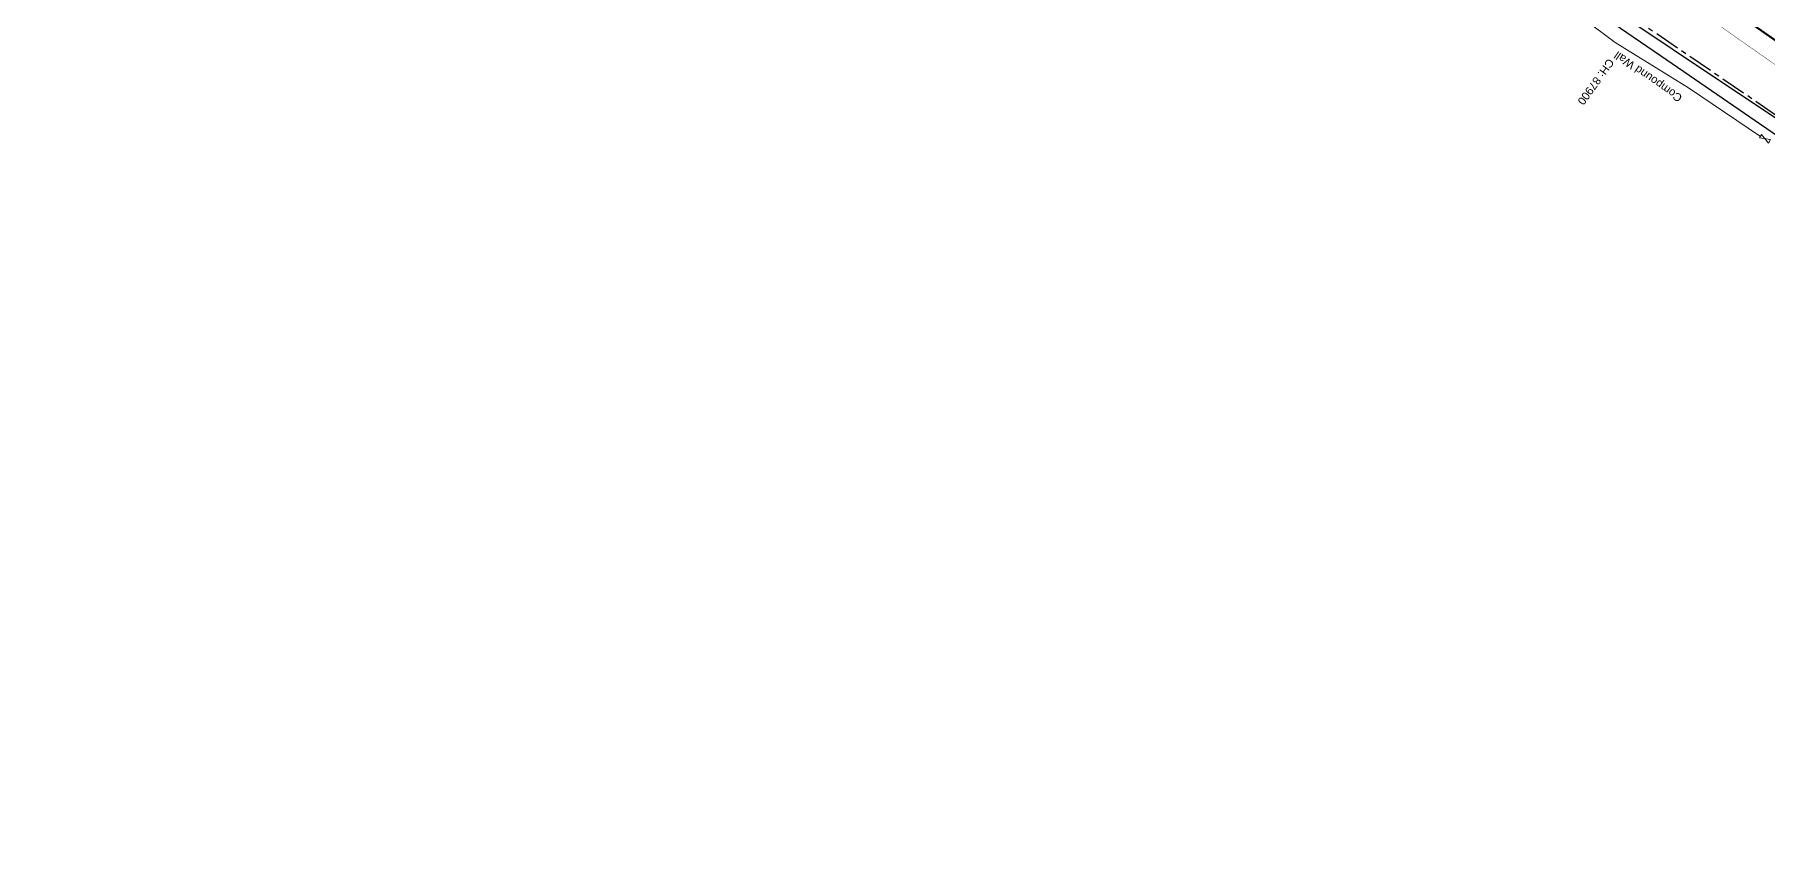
# Model space of a CAD drawing. Header units: metres. Extents: x 658484 to 662957, y 3366848 to 3369569.
# Drawn here: x 661444.1 to 661877.1, y 3367129.8 to 3367333.2 of the extents above; entities that cross this region are included whole.
import ezdxf

# ---------------------------------------------------------------- set-up
doc = ezdxf.new("R2010")
doc.units = ezdxf.units.M
doc.header["$MEASUREMENT"] = 0
doc.linetypes.add('CENTER', pattern=[2, 1.25, -0.25, 0.25, -0.25])
for name, color, linetype, lineweight in [('COMPOUND_WALL', 7, 'Continuous', 13), ('Gate', 7, 'Continuous', 13), ('NEW DFCC MAIN LINE - SHAMBHU - 05.03.2020$0$Proposed Alignment', 7, 'Continuous', 0), ('NEW DFCC MAIN LINE - SHAMBHU - 05.03.2020$0$Proposed Chainage', 7, 'Continuous', 0), ('TOPO_GATE', 7, 'Continuous', 13), ('TOPO_TEXT', 7, 'Continuous', 13)]:
    doc.layers.add(name, color=color, linetype=linetype, lineweight=lineweight)
doc.layers.add('DFCC Boundary', color=6, linetype='CENTER')
doc.layers.add('SUB_ROAD_EDGE', color=34, linetype='Continuous')
doc.styles.add('ARIAL', font='arial.ttf')
doc.styles.add('NEW DFCC MAIN LINE - SHAMBHU - 05.03.2020$0$Style-Arial', font='arial.ttf')
doc.styles.get("Standard").update_dxf_attribs({"font": 'arial.ttf'})
doc.linetypes.add('F-LINE', pattern='A,0.6,["X",Standard,S=0.3,R=0,X=0,Y=-0.15],0.1', length=0.7)

# ---------------------------------------------------------------- blocks, each defined once
blk = doc.blocks.new('GT')
at = {"layer": 'Gate'}
for p, q in [((-0.5, -0.5), (-0.5, 0.5)), ((-0.5, 0.5), (0.5, -0.5)), ((0.5, 0.5), (0.5, -0.5))]:
    blk.add_line(p, q, dxfattribs=at)
blk.add_lwpolyline([(0.5, 0.5), (-0.5, -0.5)], dxfattribs=at)

msp = doc.modelspace()

# ---------------------------------------------------------------- linework, layer by layer
at = {"layer": 'COMPOUND_WALL', "linetype": 'Continuous'}
msp.add_line((661839.05, 3367331.235, 267.778), (661857.432, 3367319.943, 267.594), dxfattribs=at)
at = {"layer": 'COMPOUND_WALL', "linetype": 'Continuous', "elevation": 267.778}
msp.add_lwpolyline([(661839.05, 3367331.235), (661815.684, 3367348.859)], dxfattribs=at)
at = {"layer": 'COMPOUND_WALL', "linetype": 'Continuous'}
msp.add_lwpolyline([(661875.4091, 3367307.792), (661857.432, 3367319.943)], dxfattribs=at)
at = {"layer": 'DFCC Boundary', "lineweight": 25, "ltscale": 5, "flags": 128}
msp.add_lwpolyline([(661912.4554, 3367290.4105), (661740.8048, 3367407.503)], dxfattribs=at)
at = {"layer": 'NEW DFCC MAIN LINE - SHAMBHU - 05.03.2020$0$Proposed Alignment', "color": 1, "lineweight": 30, "const_width": 0.5, "flags": 128}
msp.add_lwpolyline([(662022.0284, 3367235.6498, -0.01290533), (661872.2145, 3367336.5865), (661868.1433, 3367339.4892), (661864.0757, 3367342.3969), (661860.0113, 3367345.309), (661855.9495, 3367348.2247), (661851.8897, 3367351.1434), (661847.8316, 3367354.0642), (661843.7744, 3367356.9864), (661839.7178, 3367359.9094), (660850.004, 3368073.0882)], format="xyb", dxfattribs=at)
at = {"layer": 'NEW DFCC MAIN LINE - SHAMBHU - 05.03.2020$0$Proposed Alignment', "color": 1, "linetype": 'F-LINE', "lineweight": 18, "ltscale": 5, "const_width": 0.1, "flags": 128}
for points in [[(662107.6074, 3367187.6497), (662058.5106, 3367218.5243), (662054.2782, 3367221.1861), (662050.0468, 3367223.8482), (662045.8172, 3367226.5114), (662041.5898, 3367229.1763), (662037.365, 3367231.8438), (662033.1456, 3367234.5131), (662028.928, 3367237.1877), (662024.7114, 3367239.869, -0.01290533), (661875.1144, 3367340.6597), (661871.0485, 3367343.5585), (661866.9856, 3367346.4629), (661862.9234, 3367349.3734), (661858.8652, 3367352.2866), (661854.8084, 3367355.2031), (661850.7524, 3367358.1223), (661846.6967, 3367361.0435), (661842.6407, 3367363.966), (661305.8378, 3367750.7813)], [(662101.8454, 3367179.476), (662052.7487, 3367210.3506), (662048.5162, 3367213.0123), (662044.2849, 3367215.6744), (662040.0552, 3367218.3376), (662035.8278, 3367221.0025), (662031.603, 3367223.67), (662027.3837, 3367226.3393), (662023.166, 3367229.0139), (662018.9494, 3367231.6952, -0.01290533), (661869.3524, 3367332.4859), (661865.2865, 3367335.3848), (661861.2237, 3367338.2891), (661857.1614, 3367341.1997), (661853.1032, 3367344.1128), (661849.0464, 3367347.0293), (661844.9904, 3367349.9486), (661840.9347, 3367352.8698), (661836.8788, 3367355.7923), (661300.0759, 3367742.6075)]]:
    msp.add_lwpolyline(points, format="xyb", dxfattribs=at)
at = {"layer": 'SUB_ROAD_EDGE', "linetype": 'Continuous'}
for points in [[(662144.9171, 3367129.8132), (662122.554, 3367145.527), (662086.997, 3367170.811), (662059.312, 3367193.422), (662025.32, 3367221.029), (661992.933, 3367242.991), (661952.843, 3367265.573), (661923.296, 3367282.787), (661885.394, 3367308.14), (661853.314, 3367329.6), (661810.532, 3367358.333), (661752.835, 3367399.2), (661746.985, 3367401.864), (661740.561, 3367401.649), (661731.315, 3367399.696), (661725.238, 3367399.993), (661721.124, 3367401.244), (661686.817, 3367423.462), (661645.738, 3367450.623), (661596.205, 3367481.922), (661547.614, 3367509.425), (661522.503, 3367521.18)], [(661949.1756, 3367264.2203), (661922.38, 3367279.428), (661883.89, 3367304.925), (661851.945, 3367326.829), (661808.826, 3367356.372), (661751.806, 3367396.318), (661745.286, 3367398.426), (661740.865, 3367398.582), (661729.124, 3367396.127), (661724.737, 3367396.322), (661719.268, 3367398.004), (661684.75, 3367421.092), (661643.926, 3367447.617), (661594.442, 3367479.558), (661545.891, 3367506.98), (661521.5569, 3367518.2026)]]:
    msp.add_lwpolyline(points, dxfattribs=at)

# ---------------------------------------------------------------- block references
at = {"layer": 'TOPO_GATE', "xscale": 2.55598767592045, "zscale": 2.55598767592045, "rotation": 150.0000000000003}
msp.add_blockref('GT', (661876.5355, 3367307.187), dxfattribs=at)

# ---------------------------------------------------------------- texts
at = {"layer": 'NEW DFCC MAIN LINE - SHAMBHU - 05.03.2020$0$Proposed Chainage', "color": 1, "lineweight": 0, "insert": (661838.1452, 3367326.8494), "char_height": 2, "attachment_point": 4, "rotation": 234.293094, "line_spacing_factor": 0.6, "style": 'NEW DFCC MAIN LINE - SHAMBHU - 05.03.2020$0$Style-Arial'}
msp.add_mtext('CH: 87900', dxfattribs=at)
at = {"layer": 'TOPO_TEXT', "style": 'ARIAL'}
msp.add_text('Compound Wall', height=2, rotation=145.23402, dxfattribs=at).set_placement((661856.035, 3367317.8356))

doc.saveas('drawing.dxf')
